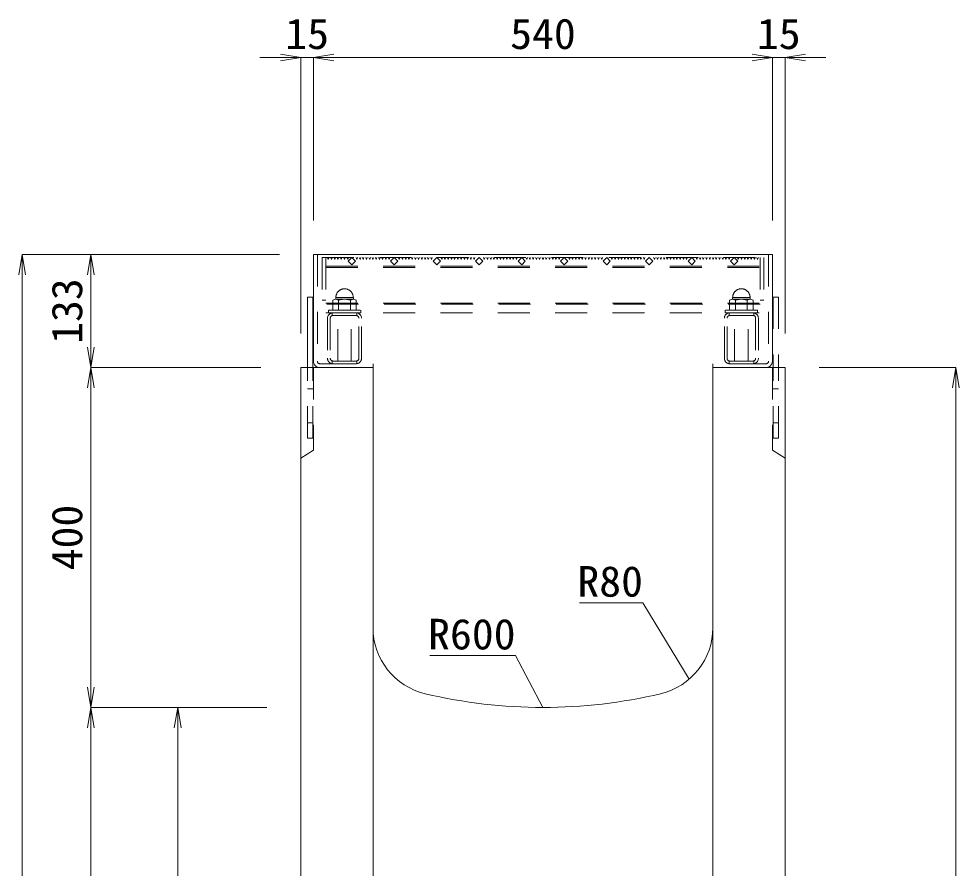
# Model space of a CAD drawing. Units: millimetres at full size; some dimension numbers follow another scale. Extents: x -734 to 58102, y 49499 to 87169.
# Drawn here: x 44169 to 45276, y 64132 to 65132 of the extents above; entities that cross this region are included whole.
import ezdxf
from ezdxf.enums import TextEntityAlignment as Align

# ---------------------------------------------------------------- set-up
doc = ezdxf.new("R2010")
doc.units = ezdxf.units.MM
doc.header["$LTSCALE"] = 50
doc.linetypes.add('USER1', pattern=[1.35, 0.75, -0.6])
for name, color, linetype, lineweight in [('寸法線', 7, 'Continuous', 13), ('引出線', 4, 'Continuous', 13), ('本体', 2, 'Continuous', 20), ('ｸﾞﾚｰﾁﾝｸﾞ', 7, 'USER1', 9)]:
    doc.layers.add(name, color=color, linetype=linetype, lineweight=lineweight)
doc.styles.add('ＭＳ 明朝', font='')
doc.styles.get('ＭＳ 明朝').set_extended_font_data('MS Mincho')

# ---------------------------------------------------------------- blocks, each defined once
blk = doc.blocks.new('open_arrow')
at = {"color": 0, "linetype": 'Continuous', "lineweight": -2}
blk.add_lwpolyline([(7.5, 1.25), (0, 0), (7.5, -1.25)], dxfattribs=at)

msp = doc.modelspace()

# ---------------------------------------------------------------- linework, layer by layer
at = {"layer": '寸法線'}
for p, q in [((44564.09, 65086.12), (44453.09, 65086.12)), ((44501.09, 64761.22), (44501.09, 65086.12)), ((45056.09, 65086.12), (44516.09, 65086.12)), ((44516.09, 64894.22), (44516.09, 65086.12)), ((44516.09, 64894.22), (44516.09, 65086.12)), ((45008.09, 65086.12), (45119.09, 65086.12)), ((45056.09, 64894.22), (45056.09, 65086.12)), ((45056.09, 64894.22), (45056.09, 65086.12)), ((45071.09, 64761.22), (45071.09, 65086.12)), ((44173.28, 63271.2), (44173.28, 64854.2)), ((44476.07, 64854.2), (44173.28, 64854.2)), ((44253.92, 64854.2), (44253.92, 64721.2)), ((44476.07, 64854.2), (44253.92, 64854.2)), ((44454.07, 64721.2), (44253.92, 64721.2)), ((44253.92, 64721.2), (44253.92, 64321.2)), ((44454.07, 64721.2), (44253.92, 64721.2)), ((45111.12, 64721.2), (45271.91, 64721.2)), ((45271.91, 64721.2), (45271.91, 63271.2)), ((44253.92, 64321.2), (44253.92, 63271.2)), ((44461.07, 64321.2), (44253.92, 64321.2)), ((44461.07, 64321.2), (44253.92, 64321.2)), ((44356.3, 63371.2), (44356.3, 64321.2)), ((44461.07, 64321.2), (44356.3, 64321.2))]:
    msp.add_line(p, q, dxfattribs=at)
at = {"layer": '引出線'}
for points in [[(44958.18, 64354.51), (44903.77, 64444.41), (44829.1, 64444.41)], [(44786.09, 64321.2), (44753.87, 64382.34), (44652.87, 64382.34)]]:
    msp.add_lwpolyline(points, dxfattribs=at)
at = {"layer": '本体'}
for p, q in [((44501.09, 63271.2), (44501.09, 64721.2)), ((44586.09, 64721.2), (44501.09, 64721.2)), ((44586.09, 64415.23), (44586.09, 64721.2)), ((44986.09, 64415.23), (44986.09, 64721.2)), ((45071.1, 64721.2), (44986.09, 64721.2)), ((45071.09, 63271.2), (45071.09, 64721.2)), ((44586.09, 64415.23), (44586.09, 63371.2)), ((44986.09, 64415.23), (44986.09, 63371.2))]:
    msp.add_line(p, q, dxfattribs=at)
at = {"layer": '本体', "linetype": 'USER1', "lineweight": 9}
for p, q in [((44516.09, 64721.2), (44516.09, 64624.2)), ((45056.1, 64721.2), (45056.1, 64624.2)), ((44516.09, 64624.2), (44501.09, 64614.7)), ((45056.1, 64624.2), (45071.1, 64614.7))]:
    msp.add_line(p, q, dxfattribs=at)
at = {"layer": '本体'}
for centre, radius, start, end in [((44666.09, 64415.23), 80, 180, 256.65766), ((44906.09, 64415.23), 80, 283.34233, 0), ((44786.09, 64921.2), 600, 256.65762, 283.34237)]:
    msp.add_arc(centre, radius, start, end, dxfattribs=at)
at = {"layer": 'ｸﾞﾚｰﾁﾝｸﾞ', "linetype": 'Continuous'}
for p, q in [((44516.09, 64854.2), (45056.09, 64854.2)), ((44516.09, 64854.2), (44516.09, 64728.7)), ((45056.09, 64854.2), (45056.09, 64728.7)), ((44509.09, 64804.2), (44509.09, 64721.2)), ((44509.09, 64804.2), (44515.09, 64804.2)), ((44515.09, 64804.2), (44515.09, 64721.2))]:
    msp.add_line(p, q, dxfattribs=at)
at = {"layer": 'ｸﾞﾚｰﾁﾝｸﾞ'}
for p, q in [((44520.59, 64854.2), (44520.59, 64728.7)), ((44526.09, 64850.7), (44526.09, 64800.7)), ((44530.59, 64850.7), (44530.59, 64785.7)), ((44530.59, 64850.7), (44530.59, 64800.7)), ((44532.59, 64850.7), (44533.49, 64848.6)), ((44533.49, 64848.6), (44534.39, 64850.7)), ((44536.39, 64850.7), (44537.29, 64848.6)), ((44537.29, 64848.6), (44538.19, 64850.7)), ((44540.19, 64850.7), (44541.09, 64848.6)), ((44541.09, 64848.6), (44541.99, 64850.7)), ((44543.99, 64850.7), (44544.89, 64848.6)), ((44544.89, 64848.6), (44545.79, 64850.7)), ((44547.79, 64850.7), (44548.69, 64848.6)), ((44548.69, 64848.6), (44549.59, 64850.7)), ((44551.59, 64850.7), (44552.49, 64848.6)), ((44552.49, 64848.6), (44553.39, 64850.7)), ((44555.39, 64850.7), (44556.29, 64848.6)), ((44556.29, 64848.6), (44557.19, 64850.7)), ((44561.09, 64850.7), (44556.85, 64846.45)), ((44565.34, 64846.45), (44561.09, 64850.7)), ((44566.09, 64850.7), (44566.99, 64848.6)), ((44566.99, 64848.6), (44567.89, 64850.7)), ((44569.89, 64850.7), (44570.79, 64848.6)), ((44570.79, 64848.6), (44571.69, 64850.7)), ((44573.69, 64850.7), (44574.59, 64848.6)), ((44574.59, 64848.6), (44575.49, 64850.7)), ((44577.49, 64850.7), (44578.39, 64848.6)), ((44578.39, 64848.6), (44579.29, 64850.7)), ((44581.29, 64850.7), (44582.19, 64848.6)), ((44582.19, 64848.6), (44583.09, 64850.7)), ((44585.09, 64850.7), (44585.99, 64848.6)), ((44585.99, 64848.6), (44586.89, 64850.7)), ((44588.89, 64850.7), (44589.79, 64848.6)), ((44589.79, 64848.6), (44590.69, 64850.7)), ((44592.69, 64850.7), (44593.59, 64848.6)), ((44593.59, 64848.6), (44594.49, 64850.7)), ((44596.49, 64850.7), (44597.39, 64848.6)), ((44597.39, 64848.6), (44598.29, 64850.7)), ((44600.29, 64850.7), (44601.19, 64848.6)), ((44601.19, 64848.6), (44602.09, 64850.7)), ((44604.09, 64850.7), (44604.99, 64848.6)), ((44604.99, 64848.6), (44605.89, 64850.7)), ((44611.09, 64850.7), (44606.85, 64846.45)), ((44615.34, 64846.45), (44611.09, 64850.7)), ((44616.09, 64850.7), (44616.99, 64848.6)), ((44616.99, 64848.6), (44617.89, 64850.7)), ((44619.89, 64850.7), (44620.79, 64848.6)), ((44620.79, 64848.6), (44621.69, 64850.7)), ((44623.69, 64850.7), (44624.59, 64848.6)), ((44624.59, 64848.6), (44625.49, 64850.7)), ((44627.49, 64850.7), (44628.39, 64848.6)), ((44628.39, 64848.6), (44629.29, 64850.7)), ((44631.29, 64850.7), (44632.19, 64848.6)), ((44632.19, 64848.6), (44633.09, 64850.7)), ((44635.09, 64850.7), (44635.99, 64848.6)), ((44635.99, 64848.6), (44636.89, 64850.7)), ((44638.89, 64850.7), (44639.79, 64848.6)), ((44639.79, 64848.6), (44640.69, 64850.7)), ((44642.69, 64850.7), (44643.59, 64848.6)), ((44643.59, 64848.6), (44644.49, 64850.7)), ((44646.49, 64850.7), (44647.39, 64848.6)), ((44647.39, 64848.6), (44648.29, 64850.7)), ((44650.29, 64850.7), (44651.19, 64848.6)), ((44651.19, 64848.6), (44652.09, 64850.7)), ((44654.09, 64850.7), (44655, 64848.6)), ((44655, 64848.6), (44655.9, 64850.7)), ((44661.09, 64850.7), (44656.85, 64846.45)), ((44665.34, 64846.45), (44661.09, 64850.7)), ((44666.09, 64850.7), (44666.99, 64848.6)), ((44666.99, 64848.6), (44667.89, 64850.7)), ((44669.89, 64850.7), (44670.79, 64848.6)), ((44670.79, 64848.6), (44671.69, 64850.7)), ((44673.69, 64850.7), (44674.59, 64848.6)), ((44674.59, 64848.6), (44675.49, 64850.7)), ((44677.49, 64850.7), (44678.39, 64848.6)), ((44678.39, 64848.6), (44679.29, 64850.7)), ((44681.29, 64850.7), (44682.19, 64848.6)), ((44682.19, 64848.6), (44683.09, 64850.7)), ((44685.09, 64850.7), (44685.99, 64848.6)), ((44685.99, 64848.6), (44686.89, 64850.7)), ((44688.89, 64850.7), (44689.79, 64848.6)), ((44689.79, 64848.6), (44690.69, 64850.7)), ((44692.69, 64850.7), (44693.59, 64848.6)), ((44693.59, 64848.6), (44694.49, 64850.7)), ((44696.49, 64850.7), (44697.39, 64848.6)), ((44697.39, 64848.6), (44698.29, 64850.7)), ((44700.29, 64850.7), (44701.19, 64848.6)), ((44701.19, 64848.6), (44702.09, 64850.7)), ((44704.09, 64850.7), (44704.99, 64848.6)), ((44704.99, 64848.6), (44705.89, 64850.7)), ((44711.09, 64850.7), (44706.85, 64846.45)), ((44715.34, 64846.45), (44711.09, 64850.7)), ((44716.09, 64850.7), (44716.99, 64848.6)), ((44716.99, 64848.6), (44717.89, 64850.7)), ((44719.89, 64850.7), (44720.79, 64848.6)), ((44720.79, 64848.6), (44721.69, 64850.7)), ((44723.69, 64850.7), (44724.59, 64848.6)), ((44724.59, 64848.6), (44725.49, 64850.7)), ((44727.49, 64850.7), (44728.39, 64848.6)), ((44728.39, 64848.6), (44729.29, 64850.7)), ((44731.29, 64850.7), (44732.19, 64848.6)), ((44732.19, 64848.6), (44733.09, 64850.7)), ((44735.09, 64850.7), (44735.99, 64848.6)), ((44735.99, 64848.6), (44736.89, 64850.7)), ((44738.89, 64850.7), (44739.79, 64848.6)), ((44739.79, 64848.6), (44740.69, 64850.7)), ((44742.69, 64850.7), (44743.59, 64848.6)), ((44743.59, 64848.6), (44744.49, 64850.7)), ((44746.49, 64850.7), (44747.39, 64848.6)), ((44747.39, 64848.6), (44748.29, 64850.7)), ((44750.29, 64850.7), (44751.19, 64848.6)), ((44751.19, 64848.6), (44752.09, 64850.7)), ((44754.09, 64850.7), (44755, 64848.6)), ((44755, 64848.6), (44755.89, 64850.7)), ((44761.09, 64850.7), (44756.85, 64846.45)), ((44765.34, 64846.45), (44761.09, 64850.7)), ((44766.09, 64850.7), (44766.99, 64848.6)), ((44766.99, 64848.6), (44767.89, 64850.7)), ((44769.89, 64850.7), (44770.79, 64848.6)), ((44770.79, 64848.6), (44771.69, 64850.7)), ((44773.69, 64850.7), (44774.59, 64848.6)), ((44774.59, 64848.6), (44775.49, 64850.7)), ((44777.49, 64850.7), (44778.39, 64848.6)), ((44778.39, 64848.6), (44779.29, 64850.7)), ((44781.29, 64850.7), (44782.19, 64848.6)), ((44782.19, 64848.6), (44783.09, 64850.7)), ((44785.09, 64850.7), (44785.99, 64848.6)), ((44787.09, 64850.7), (44786.2, 64848.6)), ((44790, 64848.6), (44789.1, 64850.7)), ((44790.89, 64850.7), (44790, 64848.6)), ((44793.79, 64848.6), (44792.9, 64850.7)), ((44794.69, 64850.7), (44793.79, 64848.6)), ((44797.59, 64848.6), (44796.7, 64850.7)), ((44798.5, 64850.7), (44797.59, 64848.6)), ((44801.4, 64848.6), (44800.5, 64850.7)), ((44802.29, 64850.7), (44801.4, 64848.6)), ((44805.2, 64848.6), (44804.29, 64850.7)), ((44806.09, 64850.7), (44805.2, 64848.6)), ((44806.85, 64846.45), (44811.1, 64850.7)), ((44811.1, 64850.7), (44815.34, 64846.45)), ((44817.19, 64848.6), (44816.29, 64850.7)), ((44818.1, 64850.7), (44817.19, 64848.6)), ((44821, 64848.6), (44820.1, 64850.7)), ((44821.9, 64850.7), (44821, 64848.6)), ((44824.8, 64848.6), (44823.9, 64850.7)), ((44825.7, 64850.7), (44824.8, 64848.6)), ((44828.6, 64848.6), (44827.7, 64850.7)), ((44829.5, 64850.7), (44828.6, 64848.6)), ((44832.4, 64848.6), (44831.5, 64850.7)), ((44833.3, 64850.7), (44832.4, 64848.6)), ((44836.2, 64848.6), (44835.3, 64850.7)), ((44837.1, 64850.7), (44836.2, 64848.6)), ((44840, 64848.6), (44839.1, 64850.7)), ((44840.9, 64850.7), (44840, 64848.6)), ((44843.8, 64848.6), (44842.9, 64850.7)), ((44844.7, 64850.7), (44843.8, 64848.6)), ((44847.6, 64848.6), (44846.7, 64850.7)), ((44848.5, 64850.7), (44847.6, 64848.6)), ((44851.4, 64848.6), (44850.5, 64850.7)), ((44852.3, 64850.7), (44851.4, 64848.6)), ((44855.2, 64848.6), (44854.3, 64850.7)), ((44856.1, 64850.7), (44855.2, 64848.6)), ((44856.85, 64846.45), (44861.1, 64850.7)), ((44861.1, 64850.7), (44865.34, 64846.45)), ((44867.19, 64848.6), (44866.29, 64850.7)), ((44868.1, 64850.7), (44867.19, 64848.6)), ((44871, 64848.6), (44870.1, 64850.7)), ((44871.9, 64850.7), (44871, 64848.6)), ((44874.8, 64848.6), (44873.9, 64850.7)), ((44875.7, 64850.7), (44874.8, 64848.6)), ((44878.6, 64848.6), (44877.7, 64850.7)), ((44879.5, 64850.7), (44878.6, 64848.6)), ((44882.4, 64848.6), (44881.5, 64850.7)), ((44883.3, 64850.7), (44882.4, 64848.6)), ((44886.2, 64848.6), (44885.3, 64850.7)), ((44887.1, 64850.7), (44886.2, 64848.6)), ((44890, 64848.6), (44889.1, 64850.7)), ((44890.9, 64850.7), (44890, 64848.6)), ((44893.8, 64848.6), (44892.9, 64850.7)), ((44894.7, 64850.7), (44893.8, 64848.6)), ((44897.6, 64848.6), (44896.7, 64850.7)), ((44898.5, 64850.7), (44897.6, 64848.6)), ((44901.4, 64848.6), (44900.5, 64850.7)), ((44902.3, 64850.7), (44901.4, 64848.6)), ((44905.2, 64848.6), (44904.3, 64850.7)), ((44906.1, 64850.7), (44905.2, 64848.6)), ((44906.85, 64846.45), (44911.1, 64850.7)), ((44911.1, 64850.7), (44915.34, 64846.45)), ((44917.19, 64848.6), (44916.29, 64850.7)), ((44918.1, 64850.7), (44917.19, 64848.6)), ((44921, 64848.6), (44920.1, 64850.7)), ((44921.9, 64850.7), (44921, 64848.6)), ((44924.8, 64848.6), (44923.9, 64850.7)), ((44925.7, 64850.7), (44924.8, 64848.6)), ((44928.6, 64848.6), (44927.7, 64850.7)), ((44929.5, 64850.7), (44928.6, 64848.6)), ((44932.4, 64848.6), (44931.5, 64850.7)), ((44933.29, 64850.7), (44932.4, 64848.6)), ((44936.2, 64848.6), (44935.3, 64850.7)), ((44937.1, 64850.7), (44936.2, 64848.6)), ((44940, 64848.6), (44939.1, 64850.7)), ((44940.9, 64850.7), (44940, 64848.6)), ((44943.8, 64848.6), (44942.9, 64850.7)), ((44944.7, 64850.7), (44943.8, 64848.6)), ((44947.6, 64848.6), (44946.7, 64850.7)), ((44948.5, 64850.7), (44947.6, 64848.6)), ((44951.4, 64848.6), (44950.5, 64850.7)), ((44952.3, 64850.7), (44951.4, 64848.6)), ((44955.2, 64848.6), (44954.3, 64850.7)), ((44956.1, 64850.7), (44955.2, 64848.6)), ((44956.85, 64846.45), (44961.1, 64850.7)), ((44961.1, 64850.7), (44965.34, 64846.45)), ((44967.19, 64848.6), (44966.29, 64850.7)), ((44968.1, 64850.7), (44967.19, 64848.6)), ((44971, 64848.6), (44970.1, 64850.7)), ((44971.9, 64850.7), (44971, 64848.6)), ((44974.8, 64848.6), (44973.9, 64850.7)), ((44975.7, 64850.7), (44974.8, 64848.6)), ((44978.6, 64848.6), (44977.7, 64850.7)), ((44979.5, 64850.7), (44978.6, 64848.6)), ((44982.4, 64848.6), (44981.5, 64850.7)), ((44983.3, 64850.7), (44982.4, 64848.6)), ((44986.2, 64848.6), (44985.3, 64850.7)), ((44987.1, 64850.7), (44986.2, 64848.6)), ((44990, 64848.6), (44989.1, 64850.7)), ((44990.9, 64850.7), (44990, 64848.6)), ((44993.8, 64848.6), (44992.9, 64850.7)), ((44994.7, 64850.7), (44993.8, 64848.6)), ((44997.6, 64848.6), (44996.7, 64850.7)), ((44998.5, 64850.7), (44997.6, 64848.6)), ((45001.4, 64848.6), (45000.5, 64850.7)), ((45002.3, 64850.7), (45001.4, 64848.6)), ((45005.2, 64848.6), (45004.3, 64850.7)), ((45006.1, 64850.7), (45005.2, 64848.6)), ((45006.85, 64846.45), (45011.1, 64850.7)), ((45011.1, 64850.7), (45015.34, 64846.45)), ((45015.9, 64848.6), (45015, 64850.7)), ((45016.8, 64850.7), (45015.9, 64848.6)), ((45019.7, 64848.6), (45018.8, 64850.7)), ((45020.6, 64850.7), (45019.7, 64848.6)), ((45023.5, 64848.6), (45022.6, 64850.7)), ((45024.4, 64850.7), (45023.5, 64848.6)), ((45027.3, 64848.6), (45026.4, 64850.7)), ((45028.2, 64850.7), (45027.3, 64848.6)), ((45031.1, 64848.6), (45030.2, 64850.7)), ((45032, 64850.7), (45031.1, 64848.6)), ((45034.9, 64848.6), (45034, 64850.7)), ((45035.8, 64850.7), (45034.9, 64848.6)), ((45038.7, 64848.6), (45037.8, 64850.7)), ((45039.6, 64850.7), (45038.7, 64848.6)), ((45041.6, 64850.7), (45041.6, 64785.7)), ((45041.6, 64850.7), (45041.6, 64800.7)), ((45046.1, 64850.7), (45046.1, 64800.7)), ((45051.59, 64854.2), (45051.59, 64728.7)), ((44530.59, 64840.7), (45041.6, 64840.7)), ((44530.59, 64839.2), (45041.6, 64839.2)), ((44556.85, 64846.45), (44561.09, 64842.21)), ((44561.09, 64842.21), (44565.34, 64846.45)), ((44606.85, 64846.45), (44611.09, 64842.21)), ((44611.09, 64842.21), (44615.34, 64846.45)), ((44656.85, 64846.45), (44661.09, 64842.21)), ((44661.09, 64842.21), (44665.34, 64846.45)), ((44706.85, 64846.45), (44711.09, 64842.21)), ((44711.09, 64842.21), (44715.34, 64846.45)), ((44756.85, 64846.45), (44761.09, 64842.21)), ((44761.09, 64842.21), (44765.34, 64846.45)), ((44811.1, 64842.21), (44806.85, 64846.45)), ((44815.34, 64846.45), (44811.1, 64842.21)), ((44861.1, 64842.21), (44856.85, 64846.45)), ((44865.34, 64846.45), (44861.1, 64842.21)), ((44911.1, 64842.21), (44906.85, 64846.45)), ((44915.34, 64846.45), (44911.1, 64842.21)), ((44961.1, 64842.21), (44956.85, 64846.45)), ((44965.34, 64846.45), (44961.1, 64842.21)), ((45011.1, 64842.21), (45006.85, 64846.45)), ((45015.34, 64846.45), (45011.1, 64842.21)), ((44526.09, 64800.7), (44530.59, 64800.7)), ((44530.59, 64797.2), (45041.6, 64797.2)), ((45041.6, 64795.7), (44530.59, 64795.7)), ((44538.74, 64800.5), (44542.21, 64801.7)), ((44538.74, 64788.7), (44538.74, 64800.5)), ((44542.21, 64803.7), (44562.98, 64803.7)), ((44542.21, 64801.7), (44542.21, 64803.7)), ((44542.21, 64801.7), (44545.67, 64800.5)), ((44562.98, 64801.7), (44542.21, 64801.7)), ((44545.67, 64800.5), (44552.59, 64801.7)), ((44545.67, 64788.7), (44545.67, 64800.5)), ((44552.59, 64801.7), (44559.52, 64800.5)), ((44559.52, 64800.5), (44562.98, 64801.7)), ((44559.52, 64800.5), (44559.52, 64788.7)), ((44562.98, 64803.7), (44562.98, 64801.7)), ((44562.98, 64801.7), (44566.44, 64800.5)), ((44566.44, 64800.5), (44566.44, 64788.7)), ((45009.21, 64801.7), (45005.75, 64800.5)), ((45005.75, 64800.5), (45005.75, 64788.7)), ((45029.98, 64803.7), (45009.21, 64803.7)), ((45009.21, 64803.7), (45009.21, 64801.7)), ((45012.67, 64800.5), (45009.21, 64801.7)), ((45009.21, 64801.7), (45029.98, 64801.7)), ((45019.59, 64801.7), (45012.67, 64800.5)), ((45012.67, 64800.5), (45012.67, 64788.7)), ((45026.52, 64800.5), (45019.59, 64801.7)), ((45029.98, 64801.7), (45026.52, 64800.5)), ((45026.52, 64788.7), (45026.52, 64800.5)), ((45029.98, 64801.7), (45029.98, 64803.7)), ((45033.44, 64800.5), (45029.98, 64801.7)), ((45033.44, 64788.7), (45033.44, 64800.5)), ((45046.1, 64800.7), (45041.6, 64800.7)), ((45057.09, 64804.2), (45057.09, 64721.2)), ((45063.09, 64804.2), (45057.09, 64804.2)), ((45063.09, 64804.2), (45063.09, 64721.2)), ((44530.59, 64785.7), (45041.6, 64785.7)), ((44533.59, 64788.7), (44571.59, 64788.7)), ((44533.59, 64788.7), (44552.59, 64788.7)), ((44533.59, 64785.7), (44533.59, 64788.7)), ((44571.59, 64785.7), (44533.59, 64785.7)), ((44538.09, 64785.63), (44538.09, 64782.37)), ((44552.59, 64788.7), (44538.74, 64788.7)), ((44566.19, 64785.7), (44538.99, 64785.7)), ((44566.19, 64785.7), (44538.99, 64785.7)), ((44566.19, 64782.5), (44538.99, 64782.5)), ((44566.19, 64785.7), (44539, 64785.7)), ((44544.59, 64728.9), (44544.59, 64785.7)), ((44544.59, 64785.7), (44560.59, 64785.7)), ((44552.59, 64788.7), (44545.67, 64788.7)), ((44566.44, 64788.7), (44552.59, 64788.7)), ((44560.59, 64728.9), (44560.59, 64785.7)), ((44567.09, 64785.63), (44567.09, 64782.37)), ((44571.59, 64788.7), (44571.59, 64785.7)), ((45038.59, 64788.7), (45000.59, 64788.7)), ((45000.59, 64788.7), (45000.59, 64785.7)), ((45000.59, 64785.7), (45038.59, 64785.7)), ((45005.09, 64785.63), (45005.09, 64782.37)), ((45005.75, 64788.7), (45019.59, 64788.7)), ((45005.99, 64785.7), (45033.2, 64785.7)), ((45005.99, 64782.5), (45033.2, 64782.5)), ((45006, 64785.7), (45033.2, 64785.7)), ((45006, 64785.7), (45033.19, 64785.7)), ((45011.6, 64728.9), (45011.6, 64785.7)), ((45027.6, 64785.7), (45011.6, 64785.7)), ((45019.59, 64788.7), (45033.44, 64788.7)), ((45038.59, 64788.7), (45019.59, 64788.7)), ((45019.59, 64788.7), (45026.52, 64788.7)), ((45027.6, 64728.9), (45027.6, 64785.7)), ((45034.09, 64785.63), (45034.09, 64782.37)), ((45038.59, 64785.7), (45038.59, 64788.7)), ((44532.59, 64779.3), (44532.59, 64732.1)), ((44535.79, 64779.3), (44535.79, 64732.1)), ((44569.39, 64732.1), (44569.39, 64779.3)), ((44572.59, 64732.1), (44572.59, 64779.3)), ((44999.6, 64732.1), (44999.6, 64779.3)), ((45002.8, 64732.1), (45002.8, 64779.3)), ((45036.39, 64779.3), (45036.39, 64732.1)), ((45039.6, 64779.3), (45039.6, 64732.1)), ((44538.09, 64729.03), (44538.09, 64725.76)), ((44538.99, 64728.9), (44566.19, 64728.9)), ((44567.09, 64729.03), (44567.09, 64725.76)), ((45005.09, 64729.03), (45005.09, 64725.76)), ((45033.2, 64728.9), (45005.99, 64728.9)), ((45034.09, 64729.03), (45034.09, 64725.76)), ((44509.09, 64638.2), (44509.09, 64721.2)), ((44515.1, 64638.2), (44515.1, 64721.2)), ((44523.59, 64725.7), (44586.09, 64725.7)), ((44538.99, 64725.7), (44566.19, 64725.7)), ((44586.09, 64725.7), (44586.09, 64721.2)), ((45048.59, 64725.7), (44986.09, 64725.7)), ((44986.09, 64725.7), (44986.09, 64721.2)), ((45033.2, 64725.7), (45005.99, 64725.7)), ((45057.09, 64638.2), (45057.09, 64721.2)), ((45063.09, 64638.2), (45063.09, 64721.2)), ((44509.09, 64696.2), (44515.09, 64696.2)), ((45057.1, 64696.2), (45063.1, 64696.2)), ((44509.09, 64656.2), (44515.09, 64656.2)), ((45057.1, 64656.2), (45063.1, 64656.2)), ((44509.09, 64638.2), (44515.1, 64638.2)), ((45063.09, 64638.2), (45057.09, 64638.2))]:
    msp.add_line(p, q, dxfattribs=at)
at = {"layer": 'ｸﾞﾚｰﾁﾝｸﾞ', "lineweight": 5}
msp.add_line((44526.09, 64850.7), (45046.1, 64850.7), dxfattribs=at)
at = {"layer": 'ｸﾞﾚｰﾁﾝｸﾞ'}
for centre, radius, start, end in [((44552.59, 64803.7), 10.25, 0, 180), ((45019.59, 64803.7), 10.25, 0, 180), ((44538.99, 64779.3), 6.4, 90, 180), ((44538.99, 64779.3), 3.2, 90, 180), ((44566.19, 64779.3), 6.4, 0, 90), ((44566.19, 64779.3), 3.2, 0, 90), ((45005.99, 64779.3), 6.4, 90, 180), ((45005.99, 64779.3), 3.2, 90, 180), ((45033.2, 64779.3), 6.4, 0, 90), ((45033.2, 64779.3), 3.2, 0, 90), ((44523.59, 64728.7), 7.5, 180, 270), ((44523.59, 64728.7), 3, 180, 270), ((44538.99, 64732.1), 6.4, 180, 270), ((44538.99, 64732.1), 3.2, 180, 270), ((44566.19, 64732.1), 6.4, 270, 0), ((44566.19, 64732.1), 3.2, 270, 0), ((45005.99, 64732.1), 6.4, 180, 270), ((45005.99, 64732.1), 3.2, 180, 270), ((45033.2, 64732.1), 6.4, 270, 0), ((45033.2, 64732.1), 3.2, 270, 0), ((45048.59, 64728.7), 7.5, 270, 0), ((45048.59, 64728.7), 3, 270, 0)]:
    msp.add_arc(centre, radius, start, end, dxfattribs=at)

# ---------------------------------------------------------------- block references
at = {"layer": '寸法線', "xscale": 3.2, "yscale": 3.2}
for p, rotation in [((44501.09, 65086.12), 180), ((45056.09, 65086.12), 180), ((45056.09, 65086.12), 180), ((44173.28, 64854.2), 270), ((44253.92, 64854.2), 270), ((44253.92, 64721.2), 90), ((44253.92, 64721.2), 270), ((45271.91, 64721.2), 270), ((44253.92, 64321.2), 90), ((44253.92, 64321.2), 270), ((44356.3, 64321.2), 270)]:
    msp.add_blockref('open_arrow', p, dxfattribs=dict(at, rotation=rotation))
for p in [(44516.09, 65086.12), (44516.09, 65086.12), (45071.09, 65086.12)]:
    msp.add_blockref('open_arrow', p, dxfattribs=at)
at = {"layer": '引出線', "xscale": 0.0533, "yscale": 0.0533}
for p, rotation in [((44958.18, 64354.51), 121.2), ((44786.09, 64321.2), 117.8)]:
    msp.add_blockref('open_arrow', p, dxfattribs=dict(at, rotation=rotation))

# ---------------------------------------------------------------- texts
at = {"layer": '寸法線', "style": 'ＭＳ 明朝', "width": 1.05}
for s, p in [('15', (44508.59, 65114.14)), ('540', (44786.09, 65114.14)), ('15', (45063.59, 65114.14))]:
    msp.add_text(s, height=36.03, dxfattribs=at).set_placement(p, align=Align.MIDDLE_CENTER)
for s, p in [('133', (44225.9, 64787.7)), ('400', (44225.9, 64521.2))]:
    msp.add_text(s, height=36.03, rotation=90, dxfattribs=at).set_placement(p, align=Align.MIDDLE_CENTER)
at = {"layer": '引出線', "style": 'ＭＳ 明朝', "width": 1.05}
for s, p in [('R80', (44903.77, 64487.61)), ('R600', (44753.87, 64425.54))]:
    msp.add_text(s, height=36.03, dxfattribs=at).set_placement(p, align=Align.TOP_RIGHT)

doc.saveas('drawing.dxf')
